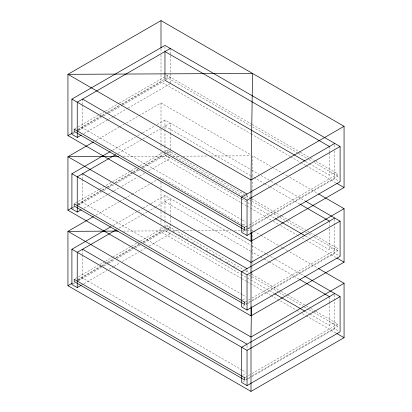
<?xml version="1.0" encoding="UTF-8"?>
<svg xmlns="http://www.w3.org/2000/svg" width="412" height="412" viewBox="0 0 412 412"><rect width="100%" height="100%" fill="white"/><g stroke="black" fill="none" stroke-linecap="round" stroke-linejoin="round"><path stroke-width="0.31" stroke-dasharray="2.06 1.54" d="M251.84 203.976L251.923 198.198M251.933 197.554L252.015 191.776M252.026 191.137L252.18 180.224M252.19 179.581L252.53 155.824L271.946 167.035M251.84 278.605L251.923 272.826M251.933 272.188L252.005 267.048M252.041 264.483L252.067 262.557M252.077 261.914L252.371 241.37M252.381 240.726L252.494 233.022M252.499 232.383L252.53 230.457L250.867 229.494M74.752 128.817L99.271 114.66M99.828 114.34L104.844 111.446M105.4 111.122L118.774 103.402M119.331 103.082L167.251 75.411L251.969 124.326M77.538 129.497L101.501 115.664M102.058 115.345L105.4 113.413M107.63 112.126L121.004 104.406M121.561 104.082L167.251 77.703L251.969 126.613M72.955 132.674L74.629 131.706M77.971 129.78L101.929 115.942M102.49 115.623L106.945 113.048M107.501 112.728L119.763 105.647M121.993 104.365L160.999 81.844L250.584 133.565M78.316 130.285L82.585 127.818L242.019 219.864M166.031 79.64L170.3 77.173M73.022 133.694L74.69 132.726M78.594 130.475L101.44 117.286M103.67 115.999L106.456 114.392M108.686 113.104L122.055 105.379M122.616 105.06L164.409 80.932M83.935 133.555L107.892 119.722M108.449 119.403L113.465 116.508M114.021 116.184L127.396 108.464M127.952 108.14L169.744 84.012M95.8 140.621L119.207 127.107M119.763 126.788L124.218 124.213M126.448 122.925L160.999 102.979L250.867 154.866M110.354 151.539L112.028 150.571M112.584 150.251L135.43 137.062M137.66 135.775L142.119 133.2M142.676 132.875L154.933 125.799M157.163 124.512L164.965 120.01L251.135 169.759M117.925 153.331L146.342 136.923M146.899 136.604L160.273 128.884M162.503 127.596L170.3 123.09L170.3 132.664M75.308 203.126L99.271 189.293M99.828 188.969L112.085 181.893M112.646 181.568L130.475 171.279M131.031 170.954L137.16 167.416M137.716 167.092L139.39 166.129M139.946 165.809L164.465 151.652M165.021 151.328L167.251 150.045L245.84 195.417M77.538 204.131L101.501 190.298M102.058 189.973L106.512 187.398M107.074 187.079L112.646 183.86M114.871 182.573L132.705 172.278M133.261 171.958L138.278 169.064M141.62 167.133L167.251 152.332L243.61 196.421M72.955 207.303L74.629 206.34M77.971 204.409L101.929 190.576M102.49 190.251L106.945 187.676M107.501 187.357L114.747 183.175M115.303 182.851L132.576 172.88M133.138 172.556L138.71 169.342M142.052 167.411L160.999 156.472L241.123 202.735M78.316 204.913L82.585 202.447L242.019 294.498M167.632 153.346L170.3 151.807M73.022 208.323L74.134 207.679M78.594 205.104L101.44 191.915M103.67 190.627L106.456 189.02M108.686 187.733L114.258 184.514M116.483 183.227L132.087 174.219M134.317 172.932L139.333 170.038M143.232 167.787L164.965 155.242L170.3 158.321L170.3 157.039M83.935 208.189L107.892 194.356M108.449 194.031L113.465 191.137M114.021 190.813L119.593 187.599M121.823 186.312L137.428 177.304M139.658 176.017L144.669 173.122M148.572 170.867L170.3 158.321M95.8 215.249L119.207 201.741M119.763 201.417L124.218 198.847M124.779 198.522L131.464 194.66M132.02 194.34L150.411 183.721M150.967 183.402L156.539 180.183M157.096 179.864L158.769 178.896M159.326 178.576L160.999 177.613L240.881 223.731M113.14 225.441L137.66 211.284M138.216 210.965L142.676 208.39M143.232 208.065L150.478 203.883M151.034 203.564L164.965 195.52L251.135 245.269M119.037 228.202L141.882 215.013M142.444 214.688L146.899 212.113M147.455 211.794L154.701 207.612M155.257 207.287L170.3 198.605L170.3 215.898M75.308 278.636L97.598 265.766M99.828 264.483L104.844 261.584M105.4 261.265L112.646 257.083M113.202 256.758L131.031 246.464M131.588 246.144L137.716 242.606M138.278 242.282L139.946 241.319M140.502 240.994L165.021 226.842M165.578 226.518L167.251 225.555L243.61 269.639M77.538 279.64L100.94 266.126M101.501 265.807L106.512 262.913M107.074 262.588L113.758 258.731M115.988 257.443L133.261 247.468M133.818 247.148L139.946 243.61M140.502 243.286L142.176 242.323M142.732 241.999L165.578 228.809M77.971 279.918L101.929 266.085M102.49 265.766L105.832 263.834M108.062 262.547L115.303 258.365M115.86 258.041L139.266 244.532M143.165 242.277L160.999 231.982L241.123 278.244M78.316 280.423L82.585 277.961L242.019 370.007M167.632 228.856L164.965 230.401L240.778 274.171M168.168 228.547L170.3 227.316M73.022 283.832L74.69 282.869M78.594 280.618L101.44 267.424M103.67 266.137L108.124 263.567M108.686 263.242L114.814 259.704M117.044 258.417L132.643 249.409M135.43 247.803L139.889 245.228M143.788 242.977L164.965 230.751L170.3 233.836L170.3 231.91M81.705 284.986L83.373 284.022M83.935 283.698L106.78 270.509M109.01 269.221L113.465 266.646M114.021 266.327L120.155 262.789M122.379 261.502L138.54 252.17M140.77 250.882L145.23 248.312M149.129 246.057L170.3 233.836M242.766 225.23L245.969 223.381M309.345 163.615L329.415 175.203L334.755 172.118M245.861 226.966L251.433 223.747M251.995 223.422L337.804 173.879L337.804 176.171L251.995 225.714M245.861 229.252L251.433 226.039M242.812 231.719L247.267 229.144M247.828 228.825L251.171 226.894M251.727 226.574L334.755 178.638L339.56 181.414M242.766 299.859L245.969 298.01M309.345 238.244L329.415 249.832L334.755 246.752M245.305 301.914L251.433 298.376M251.995 298.056L337.804 248.513L337.804 250.8L251.995 300.343M245.861 303.886L251.433 300.667M242.812 306.348L247.267 303.778M247.828 303.453L251.171 301.522M251.727 301.203L334.755 253.267L339.56 256.043M242.766 375.368L245.969 373.519M309.901 314.078L329.415 325.341L334.755 322.261M245.305 377.428L251.433 373.89M251.995 373.566L337.804 324.023L337.804 326.314L251.995 375.857M245.861 379.395L251.433 376.177M242.812 381.862L247.267 379.287M247.828 378.968L251.171 377.037M251.727 376.712L334.755 328.776L339.024 331.243M123.25 156.442L169.559 156.22M172.777 156.205L179.848 156.174M183.067 156.158L206.865 156.045M210.723 156.024L250.599 155.834M123.25 231.075L169.559 230.854M172.777 230.838L179.848 230.802M183.067 230.787L194.644 230.73M197.858 230.715L230.663 230.56M234.521 230.54L240.953 230.514M241.597 230.509L243.523 230.499M244.167 230.499L246.098 230.488M246.742 230.483L252.53 230.457M252.252 124.486L300.193 152.167M300.461 152.322L309.937 157.791M310.493 158.115L315.51 161.01M316.066 161.329L337.804 173.879M252.53 126.937L297.675 153.001M298.231 153.326L308.264 159.114M308.82 159.439L312.167 161.37M314.397 162.658L337.804 176.171M305.447 161.365L308.789 163.296M251.14 133.885L290.089 156.369M290.645 156.694L300.101 162.153M300.657 162.477L305.668 165.367M306.224 165.686L335.713 182.712M272.497 167.354L281.932 172.803M282.483 173.122L287.478 176.001M289.698 177.284L317.987 193.619M251.691 170.084L258.937 174.266M261.167 175.553L270.648 181.023M271.204 181.347L275.664 183.922M276.22 184.241L305.21 200.979M164.965 126.175L250.254 175.419M250.81 175.739L264.19 183.464M264.751 183.783L269.211 186.358M269.767 186.682L299.313 203.739M246.118 195.576L251.135 198.471M251.691 198.795L281.509 216.012M281.798 216.176L288.755 220.193M289.044 220.358L305.477 229.85M307.44 230.977L309.937 232.419M310.493 232.744L315.51 235.638M316.066 235.963L337.804 248.513M244.167 196.74L247.514 198.672M249.744 199.959L251.413 200.922M251.969 201.247L279.284 217.011M279.841 217.335L286.525 221.198M287.087 221.517L303.247 230.849M305.477 232.136L308.264 233.748M308.82 234.067L312.167 235.999M314.397 237.286L337.804 250.8M164.965 154.886L240.778 198.656M241.334 198.981L250.254 204.131M250.81 204.45L274.783 218.293M305.447 235.994L308.789 237.925M241.679 203.054L246.129 205.624M246.685 205.943L250.022 207.875M250.584 208.194L271.168 220.08M273.393 221.362L278.404 224.257M280.629 225.539L296.764 234.855M297.32 235.18L300.101 236.787M302.331 238.069L305.668 239.995M306.224 240.32L335.713 257.346M242.575 220.188L245.923 222.12M241.432 224.051L250.311 229.175M253.638 231.096L260.296 234.938M260.848 235.262L278.6 245.511M280.819 246.788L281.932 247.432M282.483 247.751L287.478 250.635M289.698 251.912L317.987 268.248M251.691 245.593L266.188 253.962M266.744 254.281L268.418 255.249M270.648 256.537L275.108 259.112M275.664 259.431L304.092 275.844M164.965 201.684L250.254 250.929M250.81 251.248L259.73 256.398M260.291 256.722L263.634 258.654M264.19 258.973L268.65 261.548M269.211 261.872L299.313 279.248M245.562 270.766L248.905 272.698M251.691 274.304L280.953 291.202M281.236 291.361L306.034 305.678M306.322 305.848L310.226 308.099M310.782 308.423L315.798 311.317M316.066 311.472L337.804 324.023M169.481 229.134L167.251 227.846L167.251 225.555M172.824 231.06L175.61 232.672M178.957 234.603L182.856 236.854M186.203 238.785L188.99 240.392M192.332 242.323L196.236 244.579M199.578 246.51L202.364 248.117M206.268 250.367L209.61 252.298M212.958 254.23L216.856 256.485M219.642 258.092L222.99 260.024M226.332 261.955L230.236 264.205M233.022 265.817L236.364 267.748M249.183 275.149L251.413 276.437M251.969 276.756L278.723 292.201M279.284 292.525L284.301 295.419M286.525 296.707L303.804 306.683M304.365 307.007L308.264 309.257M308.82 309.577L313.28 312.152M313.841 312.476L337.804 326.314M241.334 274.49L250.254 279.64M250.81 279.964L274.227 293.478M305.447 311.503L309.345 313.759M241.679 278.563L246.129 281.133M246.685 281.458L250.022 283.384M250.584 283.703L270.612 295.27M271.168 295.589L296.207 310.045M296.764 310.37L300.101 312.296M302.331 313.578L305.668 315.51M306.224 315.829L336.269 333.174M242.575 294.817L245.923 296.748M242.575 370.331L245.923 372.263M334.755 144.684L334.755 148.531M334.755 151.065L334.755 178.638M334.755 219.313L334.755 253.267M334.755 294.822L334.755 328.776M329.415 146.492L329.415 152.234M329.415 152.867L329.415 175.203M329.415 221.12L329.415 226.224M329.415 228.778L329.415 249.832M329.415 296.63L329.415 301.733M329.415 302.372L329.415 325.341M247.035 195.324L247.035 198.517M247.035 269.958L247.035 273.146M247.035 345.467L247.035 349.294M170.3 48.462L170.3 83.693M170.3 133.303L170.3 149.994M170.3 150.638L170.3 154.479M170.3 216.537L170.3 229.35M167.251 75.411L167.251 77.703M167.251 150.045L167.251 152.332M164.965 46.659L164.965 50.501M164.965 120.01L164.965 129.363M164.965 130.001L164.965 145.956M164.965 146.27L164.965 152.038M164.965 152.677L164.965 155.242M164.965 195.52L164.965 211.897M164.965 212.175L164.965 220.502M164.965 221.141L164.965 226.909M164.965 227.208L164.965 230.751M160.999 48.668L160.999 52.499M160.999 55.048L160.999 74.186M160.999 74.824L160.999 81.844M160.999 102.979L160.999 128.451M160.999 129.09L160.999 144.375M160.999 145.009L160.999 149.468M160.999 152.013L160.999 156.472M160.999 182.089L160.999 189.767M160.999 190.406L160.999 210.872M160.999 211.516L160.999 219.189M160.999 219.828L160.999 224.308M160.999 226.868L160.999 231.982M82.585 99.107L82.585 104.21M82.585 104.849L82.585 127.818M82.585 173.735L82.585 178.839M82.585 179.477L82.585 202.447M82.585 249.245L82.585 254.348M82.585 254.987L82.585 277.961"/><path stroke-width="0.62" d="M251.428 232.868L251.001 262.398L251.001 315.891L344.061 262.161L344.061 208.673L318.543 193.939M251.433 306.852L251.001 337.026L251.001 391.4L344.061 337.675L344.061 283.302L318.543 268.567M160.999 20.6L67.939 74.325L67.939 135.569L251.001 241.257L344.061 187.532L344.061 126.288L160.999 20.6L160.999 48.034M81.149 135.167L77.245 137.417L71.904 134.338L71.904 99.107L164.965 45.377L340.096 146.492L340.096 181.718L247.035 235.448L241.7 232.363L241.7 197.132L334.755 143.407M170.3 48.462L77.245 102.186L77.245 137.417M67.939 135.569L72.399 132.994M93.57 141.908L67.939 156.709L67.939 210.197L251.001 315.891M81.149 209.796L77.245 212.046L71.904 208.966L71.904 173.735L109.798 151.858M115.695 154.618L77.245 176.82L77.245 212.046M67.939 210.197L72.399 207.627M93.57 216.537L67.939 231.338L67.939 285.712L251.001 391.4M81.149 285.305L77.245 287.561L71.904 284.476L71.904 249.245L110.91 226.724M116.251 229.808L77.245 252.329L77.245 287.561M67.939 285.712L72.399 283.137M344.061 126.288L251.001 180.018L67.939 74.325L252.53 73.444L251.001 180.018L251.001 241.257M71.904 99.107L247.035 200.217L340.096 146.492M344.061 208.673L251.001 262.398L67.939 156.709L118.749 156.462M334.755 218.036L241.7 271.76L241.7 306.992L247.035 310.076L340.096 256.352L340.096 221.12L305.766 201.303M71.904 173.735L247.035 274.845L340.096 221.12M344.061 283.302L251.001 337.026L67.939 231.338L118.105 231.096M334.755 293.55L241.7 347.275L241.7 382.506L247.035 385.586L340.096 331.861L340.096 296.63L304.653 276.169M71.904 249.245L247.035 350.354L340.096 296.63M329.415 146.492L164.965 51.546L164.965 80.258L304.885 161.041M336.825 183.355L344.061 187.532M299.869 204.064L329.415 221.12M82.585 99.107L247.035 194.052M275.34 218.612L304.885 235.669M336.825 257.989L344.061 262.161M299.869 279.573L329.415 296.63M82.585 173.735L247.035 268.681M274.783 293.802L304.885 311.184M336.825 333.499L344.061 337.675M82.585 249.245L247.035 344.19M247.035 200.217L247.035 235.448M247.035 274.845L247.035 310.076M247.035 350.354L247.035 385.586M244.749 227.609L74.196 129.141L74.196 131.428L244.749 229.896L244.749 227.609M244.749 302.238L74.196 203.77L74.196 206.057L244.749 304.525L244.749 302.238M244.749 377.747L74.196 279.279L74.196 281.571L244.749 380.039L244.749 377.747"/></g></svg>
